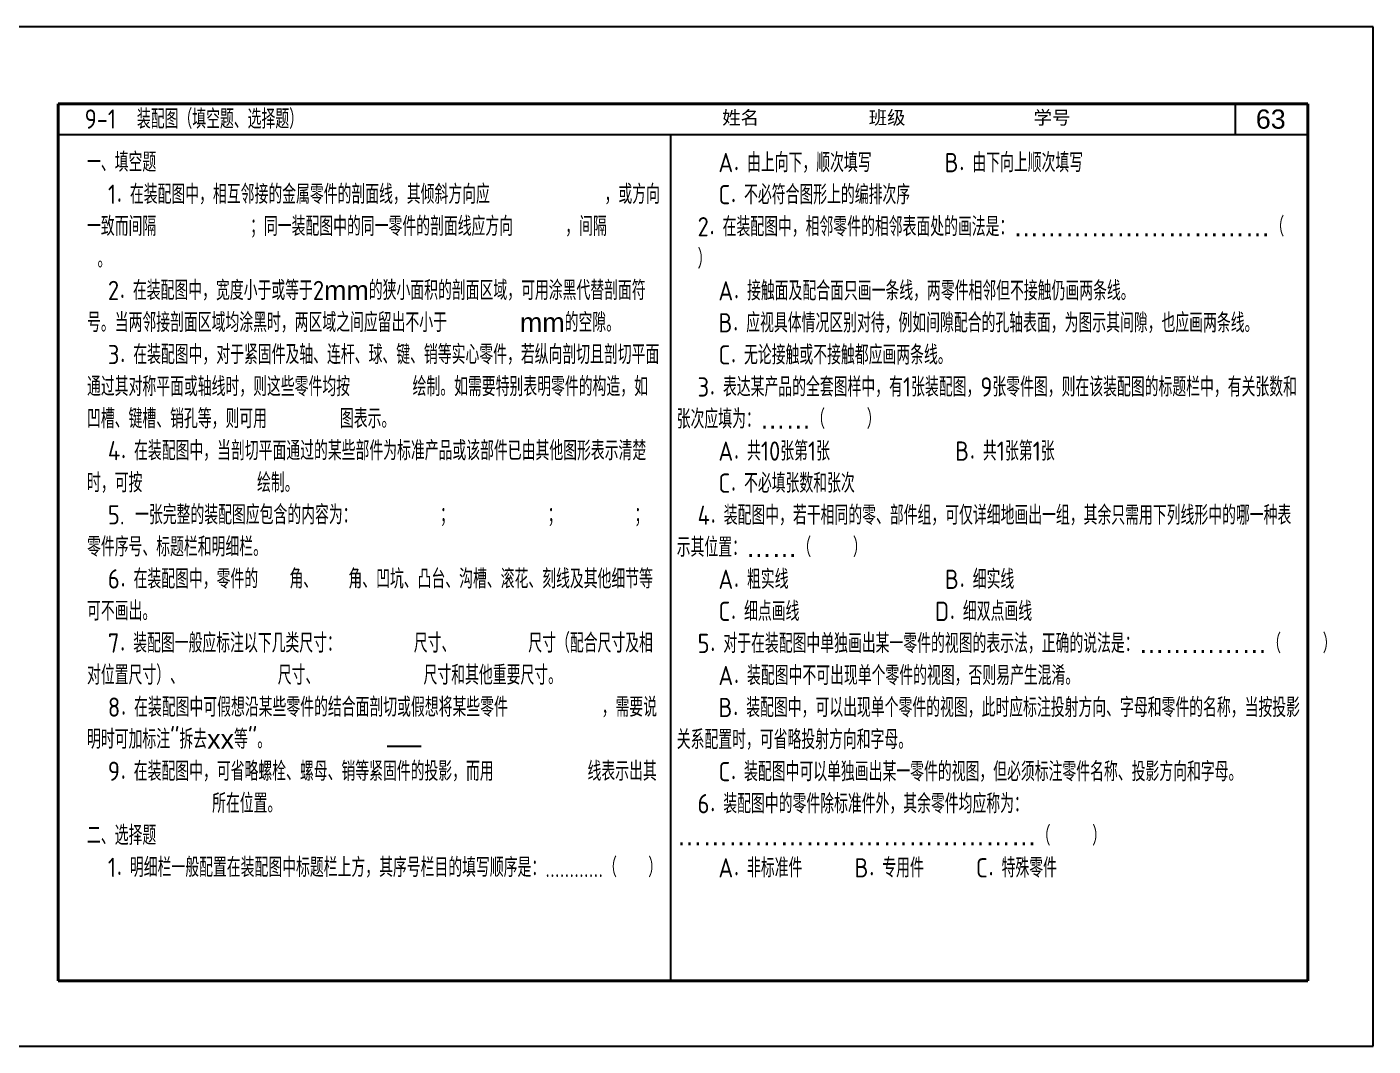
# Model space of a CAD drawing. Header units: millimetres. Extents: x 645 to 2308, y 762 to 2069.
# Drawn here: x 1048.9 to 1399, y 1804.4 to 2069.4 of the extents above; entities that cross this region are included whole.
import ezdxf

# ---------------------------------------------------------------- set-up
doc = ezdxf.new("R2010")
doc.units = ezdxf.units.MM
doc.linetypes.add('CENTER', pattern=[50.8, 31.75, -6.35, 6.35, -6.35])
for name, color, linetype in [('中心线', 1, 'CENTER'), ('尺寸标注', 250, 'Continuous'), ('文字', 7, 'Continuous'), ('细实线', 7, 'Continuous')]:
    doc.layers.add(name, color=color, linetype=linetype)
doc.layers.add('粗实线', color=7, linetype='Continuous', lineweight=40)
doc.styles.add('汉字', font='gbenor.shx', dxfattribs={"bigfont": 'gbcbig.shx'})

msp = doc.modelspace()

# ---------------------------------------------------------------- linework, layer by layer
at = {"layer": '中心线', "ltscale": 0.3}
msp.add_line((1142.5556, 1882.4505), (1151.3777, 1882.4505), dxfattribs=at)
at = {"layer": '粗实线', "color": 7}
for p, q in [((1381.9558, 2049.4441), (1056.9558, 2049.4441)), ((1056.9558, 2049.4441), (1056.9558, 1821.4441)), ((1381.9558, 1821.4441), (1381.9558, 2049.4441)), ((1056.9558, 1821.4441), (1381.9558, 1821.4441))]:
    msp.add_line(p, q, dxfattribs=at)
at = {"layer": '细实线', "color": 7}
for p, q in [((1398.9558, 2069.4441), (1026.9558, 2069.4441)), ((1398.9558, 1804.4441), (1398.9558, 2069.4441)), ((1363.0739, 2049.4441), (1363.0739, 2041.4441)), ((1056.9558, 2041.4441), (1381.9558, 2041.4441)), ((1216.2534, 2041.4441), (1216.2534, 1821.4441)), ((1026.9558, 1804.4441), (1398.9558, 1804.4441))]:
    msp.add_line(p, q, dxfattribs=at)

# ---------------------------------------------------------------- texts
at = {"layer": '尺寸标注', "color": 7, "insert": (1372.3438, 2045.4441), "char_height": 5, "width": 10, "attachment_point": 5}
msp.add_mtext('{\\fArial|b0|i0|c0|p34;63}', dxfattribs=at)
at = {"layer": '文字', "color": 7, "insert": (1058.4558, 2045.4441), "char_height": 5, "width": 313.5, "attachment_point": 4, "style": '汉字'}
msp.add_mtext('  9-1  装配图（填空题、选择题）', dxfattribs=at)
at = {"layer": '文字', "color": 7, "insert": (1224.9305, 2045.6716), "char_height": 3.5, "width": 313.5, "attachment_point": 4}
msp.add_mtext('{\\fSimSun|b0|i0|c134|p2;  姓名            班级              学号}', dxfattribs=at)
at = {"layer": '细实线', "char_height": 5, "attachment_point": 1, "style": '汉字'}
for s, width, insert in [('一、填空题\\P  1．在装配图中，相互邻接的金属零件的剖面线，其倾斜方向应{\\L           }，或方向一致而间隔{\\L         }；同一装配图中的同一零件的剖面线应方向{\\L     }，间隔{\\L       }。\\P  2．在装配图中，宽度小于或等于2{\\fArial|b0|i0|c0|p32;mm}的狭小面积的剖面区域，可用涂黑代替剖面符号。当两邻接剖面区域均涂黑时，两区域之间应留出不小于{\\L       \\fArial|b0|i0|c0|p32;\\lmm}的空隙。\\P  3．在装配图中，对于紧固件及轴、连杆、球、键、销等实心零件，若纵向剖切且剖切平面通过其对称平面或轴线时，则这些零件均按{\\L      }绘制。如需要特别表明零件的构造，如凹槽、键槽、销孔等，则可用{\\L       }图表示。\\P  4．在装配图中，当剖切平面通过的某些部件为标准产品或该部件已由其他图形表示清楚时，可按{\\L           }绘制。\\P  5. 一张完整的装配图应包含的内容为：{\\L        }；{\\L         }；{\\L       }；零件序号、标题栏和明细栏。\\P  6．在装配图中，零件的{\\L   }角、{\\L   }角、凹坑、凸台、沟槽、滚花、刻线及其他细节等可不画出。\\P  7．装配图一般应标注以下几类尺寸：{\\L       }尺寸、{\\L       }尺寸（配合尺寸及相对位置尺寸）、{\\L         }尺寸、{\\L          }尺寸和其他重要尺寸。\\P  8．在装配图中可假想沿某些零件的结合面剖切或假想将某些零件{\\L         }，需要说明时可加标注"拆去{\\fArial|b0|i0|c0|p32;xx}等"。\\P  9．在装配图中，可省略螺栓、螺母、销等紧固件的投影，而用{\\L         }线表示出其\\P  {\\L          }所在位置。\\P二、选择题\\P  1．明细栏一般配置在装配图中标题栏上方，其序号栏目的填写顺序是：............（   ）\\P\\P\\P ', 148.747797, (1064.5023, 2036.7721)), ('    A．由上向下，顺次填写       B．由下向上顺次填写   \\P    C．不必符合图形上的编排次序    \\P  2．在装配图中，相邻零件的相邻表面处的画法是：…………………………（    ）\\P    A．接触面及配合面只画一条线，两零件相邻但不接触仍画两条线。    \\P    B．应视具体情况区别对待，例如间隙配合的孔轴表面，为图示其间隙，也应画两条线。\\P    C．无论接触或不接触都应画两条线。\\P  3．表达某产品的全套图样中，有1张装配图，9张零件图，则在该装配图的标题栏中，有关张数和张次应填为：……（    ）\\P    A．共10张第1张            B．共1张第1张\\P    C．不必填张数和张次\\P  4．装配图中，若干相同的零、部件组，可仅详细地画出一组，其余只需用下列线形中的哪一种表示其位置：……（    ）\\P    A．粗实线               B．细实线\\P    C．细点画线             D．细双点画线\\P  5．对于在装配图中单独画出某一零件的视图的表示法，正确的说法是：……………（    ）          \\P    A．装配图中不可出现单个零件的视图，否则易产生混淆。\\P    B．装配图中，可以出现单个零件的视图，此时应标注投射方向、字母和零件的名称，当按投影关系配置时，可省略投射方向和字母。\\P    C．装配图中可以单独画出某一零件的视图，但必须标注零件名称、投影方向和字母。\\P  6．装配图中的零件除标准件外，其余零件均应称为：……………………………………（    ）\\P    A．非标准件     B．专用件     C．特殊零件\\P    \\P  ', 162.5, (1217.8625, 2036.6686))]:
    msp.add_mtext_dynamic_manual_height_columns(s, width=width, gutter_width=25, heights=[0], dxfattribs=dict(at, insert=insert))

doc.saveas('drawing.dxf')
